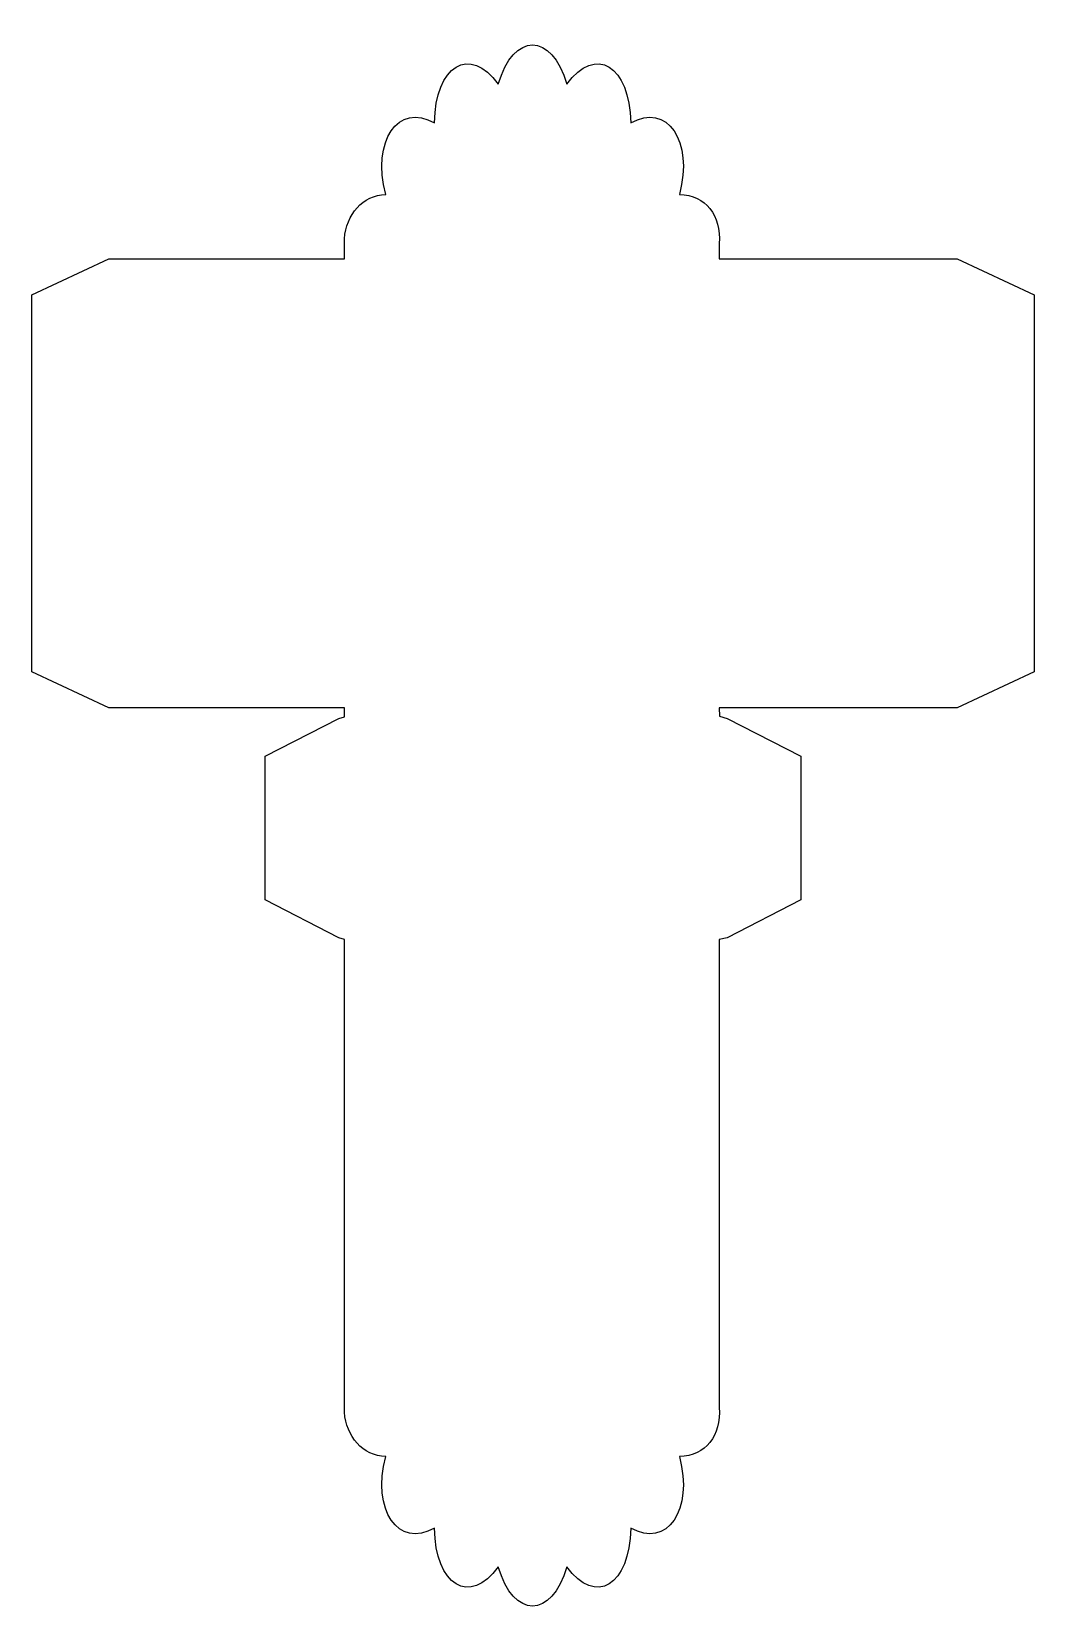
# Model space of a CAD drawing. Header units: centimetres. Extents: x -6.9 to 6.8, y -10.9 to 10.8.
import ezdxf

# ---------------------------------------------------------------- set-up
doc = ezdxf.new("R2010")
doc.units = ezdxf.units.CM
doc.header["$MEASUREMENT"] = 0
doc.layers.add('Camada 1', color=7, linetype='Continuous')

msp = doc.modelspace()

# ---------------------------------------------------------------- linework, layer by layer
at = {"layer": 'Camada 1'}
msp.add_open_spline([(2.57675, 1.58282), (2.57675, 1.58282), (5.79395, 1.58282), (5.79395, 1.58282), (5.79395, 1.58282), (5.79395, 1.58282), (6.84993, 2.07399), (6.84993, 2.07399), (6.84993, 2.07399), (6.84993, 2.07399), (6.84993, 4.65262), (6.84993, 4.65262), (6.84993, 4.65262), (6.84993, 4.65262), (6.84993, 7.23125), (6.84993, 7.23125), (6.84993, 7.23125), (6.84993, 7.23125), (5.79395, 7.72242), (5.79395, 7.72242), (5.79395, 7.72242), (5.79395, 7.72242), (2.57675, 7.72242), (2.57675, 7.72242), (2.57675, 7.72242), (2.57675, 7.72242), (2.54336, 7.72239), (2.54336, 7.72239), (2.54336, 7.72239), (2.54336, 7.72239), (2.54336, 7.92996), (2.54336, 7.92996), (2.54336, 7.92996), (2.54336, 7.92996), (2.54336, 7.92996), (2.54336, 7.92996), (2.54336, 7.92996), (2.56596, 8.3172), (2.36223, 8.59346), (1.9984, 8.6029), (1.9984, 8.6029), (2.19385, 9.33087), (1.82811, 9.86734), (1.33197, 9.58046), (1.33197, 9.58046), (1.32342, 10.36342), (0.84492, 10.6529), (0.46067, 10.10907), (0.46067, 10.10907), (0.2498, 10.82702), (-0.2686, 10.82702), (-0.47945, 10.10907), (-0.47945, 10.10907), (-0.86434, 10.65289), (-1.34242, 10.36341), (-1.3508, 9.58046), (-1.3508, 9.58046), (-1.8465, 9.86727), (-2.21329, 9.33083), (-2.01668, 8.6029), (-2.01668, 8.6029), (-2.33765, 8.59457), (-2.55482, 8.32302), (-2.58228, 7.99711), (-2.58228, 7.99711), (-2.58228, 7.99711), (-2.58228, 7.99711), (-2.58228, 7.99711), (-2.58228, 7.99711), (-2.58228, 7.99711), (-2.58228, 7.72239), (-2.58228, 7.72239), (-2.58228, 7.72239), (-2.58228, 7.72239), (-2.58471, 7.72242), (-2.58471, 7.72242), (-2.58471, 7.72242), (-2.58471, 7.72242), (-5.80184, 7.72242), (-5.80184, 7.72242), (-5.80184, 7.72242), (-5.80184, 7.72242), (-6.85787, 7.23125), (-6.85787, 7.23125), (-6.85787, 7.23125), (-6.85787, 7.23125), (-6.85787, 4.65262), (-6.85787, 4.65262), (-6.85787, 4.65262), (-6.85787, 4.65262), (-6.85787, 2.07399), (-6.85787, 2.07399), (-6.85787, 2.07399), (-6.85787, 2.07399), (-5.80184, 1.58282), (-5.80184, 1.58282), (-5.80184, 1.58282), (-5.80184, 1.58282), (-2.58469, 1.58282), (-2.58469, 1.58282), (-2.58469, 1.58282), (-2.58469, 1.58282), (-2.58225, 1.58282), (-2.58225, 1.58282), (-2.58225, 1.58282), (-2.58225, 1.58282), (-2.58225, 1.46), (-2.58225, 1.46), (-2.58225, 1.46), (-2.58225, 1.46), (-2.65834, 1.43545), (-2.65834, 1.43545), (-2.65834, 1.43545), (-2.65834, 1.43545), (-3.66524, 0.91972), (-3.66524, 0.91972), (-3.66524, 0.91972), (-3.66524, 0.91972), (-3.66524, -0.06263), (-3.66524, -0.06263), (-3.66524, -0.06263), (-3.66524, -0.06263), (-3.66524, -1.04492), (-3.66524, -1.04492), (-3.66524, -1.04492), (-3.66524, -1.04492), (-2.65834, -1.5607), (-2.65834, -1.5607), (-2.65834, -1.5607), (-2.65834, -1.5607), (-2.58225, -1.58523), (-2.58225, -1.58523), (-2.58225, -1.58523), (-2.58225, -1.58523), (-2.58225, -8.05009), (-2.58225, -8.05009), (-2.58225, -8.05009), (-2.58225, -8.05009), (-2.58225, -8.05009), (-2.58225, -8.05009), (-2.58225, -8.05009), (-2.55479, -8.37598), (-2.33762, -8.64744), (-2.01662, -8.65588), (-2.01662, -8.65588), (-2.21323, -9.38385), (-1.84641, -9.9203), (-1.35074, -9.63352), (-1.35074, -9.63352), (-1.34241, -10.41637), (-0.86428, -10.70585), (-0.47941, -10.16203), (-0.47941, -10.16203), (-0.26856, -10.88006), (0.24986, -10.88006), (0.46071, -10.16203), (0.46071, -10.16203), (0.84494, -10.70588), (1.32344, -10.41637), (1.33201, -9.63352), (1.33201, -9.63352), (1.82816, -9.9203), (2.19386, -9.38383), (1.99844, -8.65588), (1.99844, -8.65588), (2.36227, -8.64641), (2.56602, -8.37021), (2.5434, -7.98297), (2.5434, -7.98297), (2.5434, -7.98297), (2.5434, -7.98297), (2.5434, -7.98297), (2.5434, -7.98297), (2.5434, -7.98297), (2.54339, -1.58522), (2.54339, -1.58522), (2.54339, -1.58522), (2.54339, -1.58522), (2.65044, -1.56069), (2.65044, -1.56069), (2.65044, -1.56069), (2.65044, -1.56069), (3.65736, -1.04491), (3.65736, -1.04491), (3.65736, -1.04491), (3.65736, -1.04491), (3.65736, -0.06262), (3.65736, -0.06262), (3.65736, -0.06262), (3.65736, -0.06262), (3.65736, 0.91973), (3.65736, 0.91973), (3.65736, 0.91973), (3.65736, 0.91973), (2.65044, 1.43546), (2.65044, 1.43546), (2.65044, 1.43546), (2.65044, 1.43546), (2.54471, 1.46872), (2.54471, 1.46872), (2.54471, 1.46872), (2.54471, 1.46872), (2.54339, 1.58283), (2.54339, 1.58283), (2.54339, 1.58283), (2.54339, 1.58283), (2.57675, 1.58282), (2.57675, 1.58282)], degree=3, knots=[0, 0, 0, 0, 0.01886792, 0.01886792, 0.01886792, 0.01886792, 0.03773585, 0.03773585, 0.03773585, 0.03773585, 0.05660377, 0.05660377, 0.05660377, 0.05660377, 0.0754717, 0.0754717, 0.0754717, 0.0754717, 0.09433962, 0.09433962, 0.09433962, 0.09433962, 0.11320755, 0.11320755, 0.11320755, 0.11320755, 0.13207547, 0.13207547, 0.13207547, 0.13207547, 0.1509434, 0.1509434, 0.1509434, 0.1509434, 0.16981132, 0.16981132, 0.16981132, 0.16981132, 0.18867925, 0.18867925, 0.18867925, 0.18867925, 0.20754717, 0.20754717, 0.20754717, 0.20754717, 0.22641509, 0.22641509, 0.22641509, 0.22641509, 0.24528302, 0.24528302, 0.24528302, 0.24528302, 0.26415094, 0.26415094, 0.26415094, 0.26415094, 0.28301887, 0.28301887, 0.28301887, 0.28301887, 0.30188679, 0.30188679, 0.30188679, 0.30188679, 0.32075472, 0.32075472, 0.32075472, 0.32075472, 0.33962264, 0.33962264, 0.33962264, 0.33962264, 0.35849057, 0.35849057, 0.35849057, 0.35849057, 0.37735849, 0.37735849, 0.37735849, 0.37735849, 0.39622642, 0.39622642, 0.39622642, 0.39622642, 0.41509434, 0.41509434, 0.41509434, 0.41509434, 0.43396226, 0.43396226, 0.43396226, 0.43396226, 0.45283019, 0.45283019, 0.45283019, 0.45283019, 0.47169811, 0.47169811, 0.47169811, 0.47169811, 0.49056604, 0.49056604, 0.49056604, 0.49056604, 0.50943396, 0.50943396, 0.50943396, 0.50943396, 0.52830189, 0.52830189, 0.52830189, 0.52830189, 0.54716981, 0.54716981, 0.54716981, 0.54716981, 0.56603774, 0.56603774, 0.56603774, 0.56603774, 0.58490566, 0.58490566, 0.58490566, 0.58490566, 0.60377358, 0.60377358, 0.60377358, 0.60377358, 0.62264151, 0.62264151, 0.62264151, 0.62264151, 0.64150943, 0.64150943, 0.64150943, 0.64150943, 0.66037736, 0.66037736, 0.66037736, 0.66037736, 0.67924528, 0.67924528, 0.67924528, 0.67924528, 0.69811321, 0.69811321, 0.69811321, 0.69811321, 0.71698113, 0.71698113, 0.71698113, 0.71698113, 0.73584906, 0.73584906, 0.73584906, 0.73584906, 0.75471698, 0.75471698, 0.75471698, 0.75471698, 0.77358491, 0.77358491, 0.77358491, 0.77358491, 0.79245283, 0.79245283, 0.79245283, 0.79245283, 0.81132075, 0.81132075, 0.81132075, 0.81132075, 0.83018868, 0.83018868, 0.83018868, 0.83018868, 0.8490566, 0.8490566, 0.8490566, 0.8490566, 0.86792453, 0.86792453, 0.86792453, 0.86792453, 0.88679245, 0.88679245, 0.88679245, 0.88679245, 0.90566038, 0.90566038, 0.90566038, 0.90566038, 0.9245283, 0.9245283, 0.9245283, 0.9245283, 0.94339623, 0.94339623, 0.94339623, 0.94339623, 0.96226415, 0.96226415, 0.96226415, 0.96226415, 1, 1, 1, 1], dxfattribs=at)

doc.saveas('drawing.dxf')
